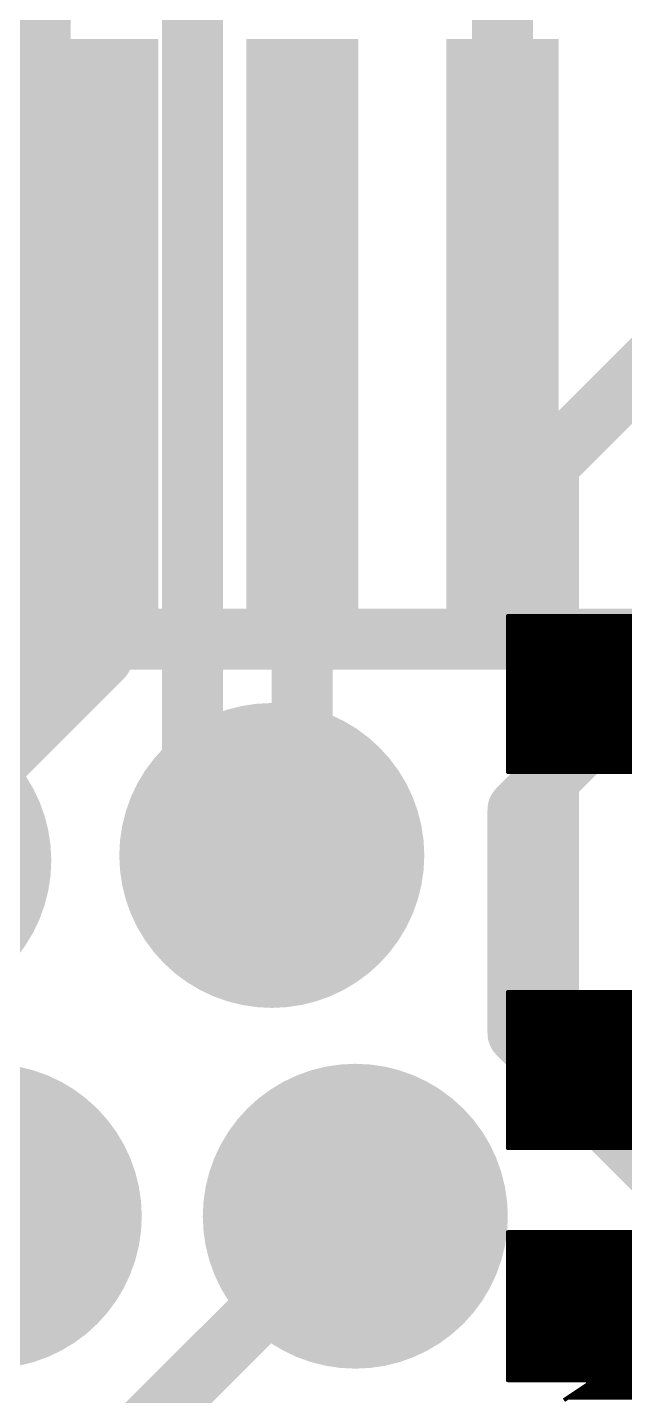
# Model space of a CAD drawing. Extents: x -33 to 74, y -20 to 37.
# Drawn here: x 6.953 to 8.445, y 15.325 to 18.745 of the extents above; entities that cross this region are included whole.
import ezdxf

# ---------------------------------------------------------------- set-up
doc = ezdxf.new("R2010")
doc.units = 0
for name, color, linetype in [('1', 12, 'CONTINUOUS'), ('16', 132, 'CONTINUOUS'), ('18', 110, 'CONTINUOUS'), ('22', 40, 'CONTINUOUS'), ('51', 53, 'CONTINUOUS')]:
    doc.layers.add(name, color=color, linetype=linetype)

# ---------------------------------------------------------------- blocks, each defined once
blk = doc.blocks.new('RECT')
blk.add_solid([(-0.5, -0.5), (0.5, -0.5), (-0.5, 0.5), (0.5, 0.5)])
blk = doc.blocks.new('ROUNDV')
at = {"const_width": 0.5}
blk.add_lwpolyline([(0, -0.25, 1), (0, 0.25, 1), (0, -0.25)], format="xyb", dxfattribs=at)

msp = doc.modelspace()

# ---------------------------------------------------------------- linework, layer by layer
at = {"layer": '1', "const_width": 0.1524}
for points in [[(8.14, 17.966), (8.14, 18.935)], [(7.14, 17.966), (7.14, 17.1704)], [(7.64, 17.966), (7.64, 16.7513)], [(8.64, 17.2506), (8.1788, 16.7894)], [(7.14, 17.1704), (6.632, 16.6624)], [(8.1788, 16.7894), (8.1788, 16.2306)], [(7.64, 16.7513), (7.5638, 16.6751)], [(8.7376, 15.6718), (8.1788, 16.2306)], [(7.7724, 15.7734), (7.1628, 15.1638)]]:
    msp.add_lwpolyline(points, dxfattribs=at)
at = {"layer": '1', "const_width": 0.0762}
for points in [[(7.1781, 17.966, 1), (7.1019, 17.966)], [(7.6781, 17.966, 1), (7.6019, 17.966)], [(8.1019, 17.966, 1), (8.1781, 17.966)], [(7.1669, 17.1435, 1), (7.1131, 17.1973)], [(7.1019, 17.1704, 1), (7.1781, 17.1704)], [(8.2169, 16.7894, 1), (8.1407, 16.7894)], [(7.6669, 16.7244, 1), (7.6131, 16.7782)], [(8.1519, 16.8163, 1), (8.2057, 16.7625)], [(7.6019, 16.7513, 1), (7.6781, 16.7513)], [(7.5369, 16.702, 1), (7.5907, 16.6482)], [(8.2057, 16.2575, 1), (8.1519, 16.2037)], [(8.1407, 16.2306, 1), (8.2169, 16.2306)], [(7.7993, 15.7465, 1), (7.7455, 15.8003)]]:
    msp.add_lwpolyline(points, format="xyb", dxfattribs=at)
at = {"layer": '16', "const_width": 0.1524}
for points in [[(6.985, 17.0154), (6.985, 23.114)], [(7.366, 16.8729), (7.366, 22.987)], [(8.255, 17.653), (10.287, 19.685)], [(8.255, 16.1544), (8.255, 17.653)], [(6.632, 16.6624), (6.985, 17.0154)], [(7.366, 16.8729), (7.5638, 16.6751)], [(8.255, 16.1544), (8.7376, 15.6718)], [(7.1628, 15.1638), (7.7724, 15.7734)]]:
    msp.add_lwpolyline(points, dxfattribs=at)
at = {"layer": '16', "const_width": 0.0762}
for points in [[(8.2931, 17.653, 1), (8.2169, 17.653)], [(8.2281, 17.6799, 1), (8.2819, 17.6261)], [(7.0119, 16.9885, 1), (6.9581, 17.0423)], [(6.9469, 17.0154, 1), (7.0231, 17.0154)], [(7.3929, 16.8998, 1), (7.3391, 16.846)], [(7.3279, 16.8729, 1), (7.4041, 16.8729)], [(7.5369, 16.6482, 1), (7.5907, 16.702)], [(8.2819, 16.1813, 1), (8.2281, 16.1275)], [(8.2169, 16.1544, 1), (8.2931, 16.1544)], [(7.7993, 15.7465, 1), (7.7455, 15.8003)]]:
    msp.add_lwpolyline(points, format="xyb", dxfattribs=at)
at = {"layer": '22', "const_width": 0.01}
for points in [[(9.0236, 17.2736), (8.1536, 17.2736)], [(8.1536, 17.2736), (8.1536, 16.8836)], [(8.1536, 17.27), (9.0704, 17.27)], [(8.1536, 17.26), (9.1734, 17.26)], [(8.1536, 17.25), (9.2284, 17.25)], [(8.1536, 17.24), (9.2756, 17.24)], [(8.1536, 17.23), (9.3089, 17.23)], [(8.1536, 17.22), (9.3423, 17.22)], [(8.1536, 17.21), (9.3694, 17.21)], [(8.1536, 17.2), (9.3854, 17.2)], [(8.1536, 17.19), (9.4014, 17.19)], [(8.1536, 17.18), (9.4174, 17.18)], [(8.1536, 17.17), (9.4334, 17.17)], [(8.1536, 17.16), (9.4472, 17.16)], [(8.1536, 17.15), (9.4572, 17.15)], [(8.1536, 17.14), (9.4672, 17.14)], [(8.1536, 17.13), (9.4772, 17.13)], [(8.1536, 17.12), (9.4872, 17.12)], [(8.1536, 17.11), (9.4972, 17.11)], [(8.1536, 17.1), (9.5072, 17.1)], [(8.1536, 17.09), (9.5156, 17.09)], [(8.1536, 17.08), (9.5212, 17.08)], [(8.1536, 17.07), (9.5267, 17.07)], [(8.1536, 17.06), (9.5323, 17.06)], [(8.1536, 17.05), (9.5378, 17.05)], [(8.1536, 17.04), (9.5434, 17.04)], [(8.1536, 17.03), (9.5489, 17.03)], [(8.1536, 17.02), (9.5545, 17.02)], [(8.1536, 17.01), (9.56, 17.01)], [(8.1536, 17), (9.5646, 17)], [(8.1536, 16.99), (9.5673, 16.99)], [(8.1536, 16.98), (9.57, 16.98)], [(8.1536, 16.97), (9.5728, 16.97)], [(8.1536, 16.96), (9.5755, 16.96)], [(8.1536, 16.95), (9.5782, 16.95)], [(8.1536, 16.94), (9.5809, 16.94)], [(8.1536, 16.93), (9.5837, 16.93)], [(8.1536, 16.92), (9.5864, 16.92)], [(8.1536, 16.91), (9.5891, 16.91)], [(8.1536, 16.9), (9.5919, 16.9)], [(8.1536, 16.89), (9.5939, 16.89)], [(8.1536, 16.8836), (8.9536, 16.8836)], [(8.9936, 16.3336), (8.1536, 16.3336)], [(8.1536, 16.3336), (8.1536, 15.9436)], [(8.1536, 16.33), (9.3832, 16.33)], [(8.1536, 16.32), (9.3736, 16.32)], [(8.1536, 16.31), (9.5736, 16.31)], [(8.1536, 16.3), (9.5736, 16.3)], [(8.1536, 16.29), (9.5736, 16.29)], [(8.1536, 16.28), (9.5736, 16.28)], [(8.1536, 16.27), (9.5736, 16.27)], [(8.1536, 16.26), (9.5736, 16.26)], [(8.1536, 16.25), (9.5736, 16.25)], [(8.1536, 16.24), (9.5736, 16.24)], [(8.1536, 16.23), (9.5736, 16.23)], [(8.1536, 16.22), (9.5736, 16.22)], [(8.1536, 16.21), (9.5736, 16.21)], [(8.1536, 16.2), (9.5736, 16.2)], [(8.1536, 16.19), (9.5736, 16.19)], [(8.1536, 16.18), (9.5736, 16.18)], [(8.1536, 16.17), (9.5736, 16.17)], [(8.1536, 16.16), (9.5736, 16.16)], [(8.1536, 16.15), (9.5736, 16.15)], [(8.1536, 16.14), (9.5736, 16.14)], [(8.1536, 16.13), (9.5736, 16.13)], [(8.1536, 16.12), (9.5736, 16.12)], [(8.1536, 16.11), (9.5736, 16.11)], [(8.1536, 16.1), (9.5736, 16.1)], [(8.1536, 16.09), (9.5736, 16.09)], [(8.1536, 16.08), (9.5736, 16.08)], [(8.1536, 16.07), (9.5736, 16.07)], [(8.1536, 16.06), (9.5736, 16.06)], [(8.1536, 16.05), (9.5736, 16.05)], [(8.1536, 16.04), (9.5736, 16.04)], [(8.1536, 16.03), (9.5736, 16.03)], [(8.1536, 16.02), (9.5736, 16.02)], [(8.1536, 16.01), (9.5736, 16.01)], [(8.1536, 16), (9.5736, 16)], [(8.1536, 15.99), (9.5736, 15.99)], [(8.1536, 15.98), (9.5736, 15.98)], [(8.1536, 15.97), (9.5736, 15.97)], [(8.1536, 15.96), (9.5736, 15.96)], [(8.1536, 15.95), (9.5736, 15.95)], [(8.1536, 15.9436), (9.3936, 15.9436)], [(8.1536, 15.7336), (8.1536, 15.3636)], [(8.3336, 15.7336), (8.1536, 15.7336)], [(8.1536, 15.73), (9.5736, 15.73)], [(9.5736, 15.7336), (8.3336, 15.7336)], [(8.1536, 15.72), (9.5736, 15.72)], [(8.1536, 15.71), (9.5736, 15.71)], [(8.1536, 15.7), (9.5736, 15.7)], [(8.1536, 15.69), (9.5736, 15.69)], [(8.1536, 15.68), (9.5736, 15.68)], [(8.1536, 15.67), (9.5736, 15.67)], [(8.1536, 15.66), (9.5736, 15.66)], [(8.1536, 15.65), (9.5736, 15.65)], [(8.1536, 15.64), (9.5736, 15.64)], [(8.1536, 15.63), (9.5736, 15.63)], [(8.1536, 15.62), (9.5736, 15.62)], [(8.1536, 15.61), (9.5736, 15.61)], [(8.1536, 15.6), (9.5736, 15.6)], [(8.1536, 15.59), (9.5736, 15.59)], [(8.1536, 15.58), (9.5736, 15.58)], [(8.1536, 15.57), (9.5736, 15.57)], [(8.1536, 15.56), (9.5736, 15.56)], [(8.1536, 15.55), (9.5736, 15.55)], [(8.1536, 15.54), (9.5736, 15.54)], [(8.1536, 15.53), (9.5736, 15.53)], [(8.1536, 15.52), (9.5736, 15.52)], [(8.1536, 15.51), (9.5736, 15.51)], [(8.1536, 15.5), (9.5736, 15.5)], [(8.1536, 15.49), (9.5736, 15.49)], [(8.1536, 15.48), (9.5736, 15.48)], [(8.1536, 15.47), (9.5736, 15.47)], [(8.1536, 15.46), (9.5736, 15.46)], [(8.1536, 15.45), (9.5736, 15.45)], [(8.1536, 15.44), (9.5736, 15.44)], [(8.1536, 15.43), (9.5736, 15.43)], [(8.1536, 15.42), (9.5736, 15.42)], [(8.1536, 15.41), (9.5736, 15.41)], [(8.1536, 15.4), (9.5736, 15.4)], [(8.1536, 15.39), (9.5736, 15.39)], [(8.1536, 15.38), (9.5736, 15.38)], [(8.1536, 15.37), (9.5736, 15.37)], [(8.1536, 15.3636), (8.3536, 15.3636)], [(8.3536, 15.3536), (8.2936, 15.3136)], [(8.3482, 15.35), (9.5736, 15.35)], [(8.3536, 15.3636), (8.3536, 15.3536)], [(8.3536, 15.36), (9.5736, 15.36)], [(8.3032, 15.32), (8.6119, 15.32)], [(8.3182, 15.33), (8.6352, 15.33)], [(8.3332, 15.34), (8.6948, 15.34)]]:
    msp.add_lwpolyline(points, dxfattribs=at)
at = {"layer": '22', "const_width": 0.005}
for points in [[(8.1536, 17.2761, 1), (8.1536, 17.2711)], [(8.1561, 17.2736, 1), (8.1511, 17.2736)], [(8.1536, 17.2725, 1), (8.1536, 17.2675)], [(8.1536, 17.2625, 1), (8.1536, 17.2575)], [(8.1536, 17.2525, 1), (8.1536, 17.2475)], [(8.1536, 17.2425, 1), (8.1536, 17.2375)], [(8.1536, 17.2325, 1), (8.1536, 17.2275)], [(8.1536, 17.2225, 1), (8.1536, 17.2175)], [(8.1536, 17.2125, 1), (8.1536, 17.2075)], [(8.1536, 17.2025, 1), (8.1536, 17.1975)], [(8.1536, 17.1925, 1), (8.1536, 17.1875)], [(8.1536, 17.1825, 1), (8.1536, 17.1775)], [(8.1536, 17.1725, 1), (8.1536, 17.1675)], [(8.1536, 17.1625, 1), (8.1536, 17.1575)], [(8.1536, 17.1525, 1), (8.1536, 17.1475)], [(8.1536, 17.1425, 1), (8.1536, 17.1375)], [(8.1536, 17.1325, 1), (8.1536, 17.1275)], [(8.1536, 17.1225, 1), (8.1536, 17.1175)], [(8.1536, 17.1125, 1), (8.1536, 17.1075)], [(8.1536, 17.1025, 1), (8.1536, 17.0975)], [(8.1536, 17.0925, 1), (8.1536, 17.0875)], [(8.1536, 17.0825, 1), (8.1536, 17.0775)], [(8.1536, 17.0725, 1), (8.1536, 17.0675)], [(8.1536, 17.0625, 1), (8.1536, 17.0575)], [(8.1536, 17.0525, 1), (8.1536, 17.0475)], [(8.1536, 17.0425, 1), (8.1536, 17.0375)], [(8.1536, 17.0325, 1), (8.1536, 17.0275)], [(8.1536, 17.0225, 1), (8.1536, 17.0175)], [(8.1536, 17.0125, 1), (8.1536, 17.0075)], [(8.1536, 17.0025, 1), (8.1536, 16.9975)], [(8.1536, 16.9925, 1), (8.1536, 16.9875)], [(8.1536, 16.9825, 1), (8.1536, 16.9775)], [(8.1536, 16.9725, 1), (8.1536, 16.9675)], [(8.1536, 16.9625, 1), (8.1536, 16.9575)], [(8.1536, 16.9525, 1), (8.1536, 16.9475)], [(8.1536, 16.9425, 1), (8.1536, 16.9375)], [(8.1536, 16.9325, 1), (8.1536, 16.9275)], [(8.1536, 16.9225, 1), (8.1536, 16.9175)], [(8.1536, 16.9125, 1), (8.1536, 16.9075)], [(8.1536, 16.9025, 1), (8.1536, 16.8975)], [(8.1536, 16.8925, 1), (8.1536, 16.8875)], [(8.1536, 16.8861, 1), (8.1536, 16.8811)], [(8.1511, 16.8836, 1), (8.1561, 16.8836)], [(8.1536, 16.3361, 1), (8.1536, 16.3311)], [(8.1561, 16.3336, 1), (8.1511, 16.3336)], [(8.1536, 16.3325, 1), (8.1536, 16.3275)], [(8.1536, 16.3225, 1), (8.1536, 16.3175)], [(8.1536, 16.3125, 1), (8.1536, 16.3075)], [(8.1536, 16.3025, 1), (8.1536, 16.2975)], [(8.1536, 16.2925, 1), (8.1536, 16.2875)], [(8.1536, 16.2825, 1), (8.1536, 16.2775)], [(8.1536, 16.2725, 1), (8.1536, 16.2675)], [(8.1536, 16.2625, 1), (8.1536, 16.2575)], [(8.1536, 16.2525, 1), (8.1536, 16.2475)], [(8.1536, 16.2425, 1), (8.1536, 16.2375)], [(8.1536, 16.2325, 1), (8.1536, 16.2275)], [(8.1536, 16.2225, 1), (8.1536, 16.2175)], [(8.1536, 16.2125, 1), (8.1536, 16.2075)], [(8.1536, 16.2025, 1), (8.1536, 16.1975)], [(8.1536, 16.1925, 1), (8.1536, 16.1875)], [(8.1536, 16.1825, 1), (8.1536, 16.1775)], [(8.1536, 16.1725, 1), (8.1536, 16.1675)], [(8.1536, 16.1625, 1), (8.1536, 16.1575)], [(8.1536, 16.1525, 1), (8.1536, 16.1475)], [(8.1536, 16.1425, 1), (8.1536, 16.1375)], [(8.1536, 16.1325, 1), (8.1536, 16.1275)], [(8.1536, 16.1225, 1), (8.1536, 16.1175)], [(8.1536, 16.1125, 1), (8.1536, 16.1075)], [(8.1536, 16.1025, 1), (8.1536, 16.0975)], [(8.1536, 16.0925, 1), (8.1536, 16.0875)], [(8.1536, 16.0825, 1), (8.1536, 16.0775)], [(8.1536, 16.0725, 1), (8.1536, 16.0675)], [(8.1536, 16.0625, 1), (8.1536, 16.0575)], [(8.1536, 16.0525, 1), (8.1536, 16.0475)], [(8.1536, 16.0425, 1), (8.1536, 16.0375)], [(8.1536, 16.0325, 1), (8.1536, 16.0275)], [(8.1536, 16.0225, 1), (8.1536, 16.0175)], [(8.1536, 16.0125, 1), (8.1536, 16.0075)], [(8.1536, 16.0025, 1), (8.1536, 15.9975)], [(8.1536, 15.9925, 1), (8.1536, 15.9875)], [(8.1536, 15.9825, 1), (8.1536, 15.9775)], [(8.1536, 15.9725, 1), (8.1536, 15.9675)], [(8.1536, 15.9625, 1), (8.1536, 15.9575)], [(8.1536, 15.9525, 1), (8.1536, 15.9475)], [(8.1536, 15.9461, 1), (8.1536, 15.9411)], [(8.1511, 15.9436, 1), (8.1561, 15.9436)], [(8.1561, 15.7336, 1), (8.1511, 15.7336)], [(8.1536, 15.7361, 1), (8.1536, 15.7311)], [(8.1536, 15.7325, 1), (8.1536, 15.7275)], [(8.3336, 15.7361, 1), (8.3336, 15.7311)], [(8.3336, 15.7311, 1), (8.3336, 15.7361)], [(8.1536, 15.7225, 1), (8.1536, 15.7175)], [(8.1536, 15.7125, 1), (8.1536, 15.7075)], [(8.1536, 15.7025, 1), (8.1536, 15.6975)], [(8.1536, 15.6925, 1), (8.1536, 15.6875)], [(8.1536, 15.6825, 1), (8.1536, 15.6775)], [(8.1536, 15.6725, 1), (8.1536, 15.6675)], [(8.1536, 15.6625, 1), (8.1536, 15.6575)], [(8.1536, 15.6525, 1), (8.1536, 15.6475)], [(8.1536, 15.6425, 1), (8.1536, 15.6375)], [(8.1536, 15.6325, 1), (8.1536, 15.6275)], [(8.1536, 15.6225, 1), (8.1536, 15.6175)], [(8.1536, 15.6125, 1), (8.1536, 15.6075)], [(8.1536, 15.6025, 1), (8.1536, 15.5975)], [(8.1536, 15.5925, 1), (8.1536, 15.5875)], [(8.1536, 15.5825, 1), (8.1536, 15.5775)], [(8.1536, 15.5725, 1), (8.1536, 15.5675)], [(8.1536, 15.5625, 1), (8.1536, 15.5575)], [(8.1536, 15.5525, 1), (8.1536, 15.5475)], [(8.1536, 15.5425, 1), (8.1536, 15.5375)], [(8.1536, 15.5325, 1), (8.1536, 15.5275)], [(8.1536, 15.5225, 1), (8.1536, 15.5175)], [(8.1536, 15.5125, 1), (8.1536, 15.5075)], [(8.1536, 15.5025, 1), (8.1536, 15.4975)], [(8.1536, 15.4925, 1), (8.1536, 15.4875)], [(8.1536, 15.4825, 1), (8.1536, 15.4775)], [(8.1536, 15.4725, 1), (8.1536, 15.4675)], [(8.1536, 15.4625, 1), (8.1536, 15.4575)], [(8.1536, 15.4525, 1), (8.1536, 15.4475)], [(8.1536, 15.4425, 1), (8.1536, 15.4375)], [(8.1536, 15.4325, 1), (8.1536, 15.4275)], [(8.1536, 15.4225, 1), (8.1536, 15.4175)], [(8.1536, 15.4125, 1), (8.1536, 15.4075)], [(8.1536, 15.4025, 1), (8.1536, 15.3975)], [(8.1536, 15.3925, 1), (8.1536, 15.3875)], [(8.1536, 15.3825, 1), (8.1536, 15.3775)], [(8.1536, 15.3725, 1), (8.1536, 15.3675)], [(8.1536, 15.3661, 1), (8.1536, 15.3611)], [(8.1511, 15.3636, 1), (8.1561, 15.3636)], [(8.3482, 15.3525, 1), (8.3482, 15.3475)], [(8.3561, 15.3636, 1), (8.3511, 15.3636)], [(8.3536, 15.3625, 1), (8.3536, 15.3575)], [(8.3511, 15.3536, 1), (8.3561, 15.3536)], [(8.355, 15.3515, 1), (8.3522, 15.3557)], [(8.3536, 15.3611, 1), (8.3536, 15.3661)], [(8.3032, 15.3225, 1), (8.3032, 15.3175)], [(8.3182, 15.3325, 1), (8.3182, 15.3275)], [(8.3332, 15.3425, 1), (8.3332, 15.3375)]]:
    msp.add_lwpolyline(points, format="xyb", dxfattribs=at)
at = {"layer": '51', "const_width": 0.1524}
msp.add_lwpolyline([(5.39, 17.216), (12.39, 17.216)], dxfattribs=at)

# ---------------------------------------------------------------- block references
at = {"layer": '1', "xscale": 1.5, "yscale": 0.28, "rotation": 90}
for p in [(7.14, 17.966), (7.64, 17.966), (8.14, 17.966)]:
    msp.add_blockref('RECT', p, dxfattribs=at)
at = {"layer": '18', "xscale": 0.762, "yscale": 0.762}
for p in [(6.632, 16.6624), (6.632, 16.6624), (7.5638, 16.6751), (7.5638, 16.6751), (6.858, 15.7734), (6.858, 15.7734), (7.7724, 15.7734), (7.7724, 15.7734)]:
    msp.add_blockref('ROUNDV', p, dxfattribs=at)
at = {"layer": '51', "yscale": 0.25, "rotation": 270}
for p in [(7.14, 17.716), (7.64, 17.716), (8.14, 17.716)]:
    msp.add_blockref('RECT', p, dxfattribs=at)

doc.saveas('drawing.dxf')
